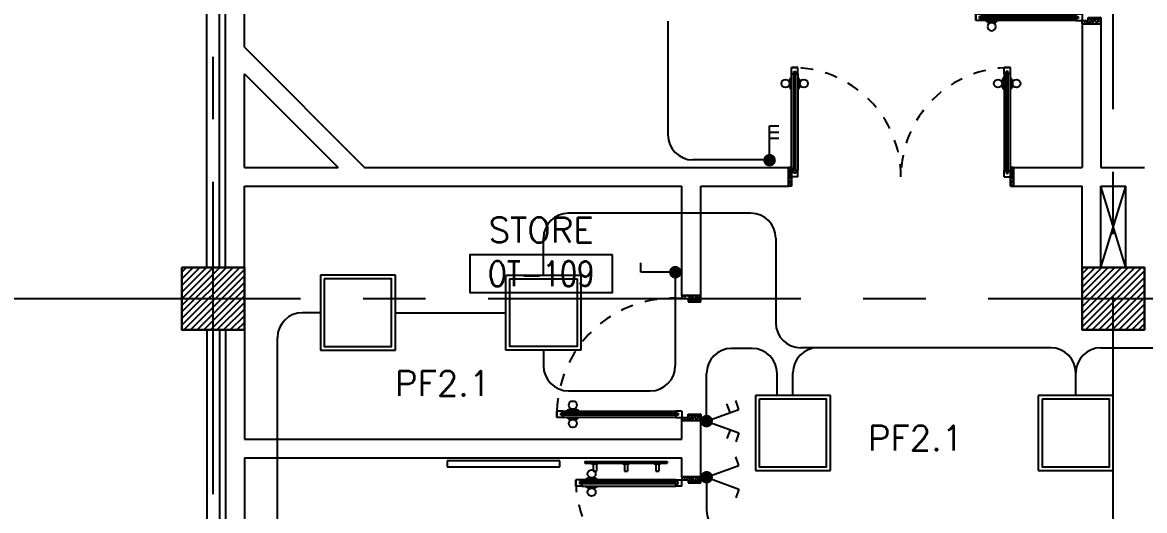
# Model space of a CAD drawing. Extents: x -0.3 to 91.9, y -1.1 to 78.4.
# Drawn here: x 8.62 to 17.6, y 55.67 to 59.58 of the extents above; entities that cross this region are included whole.
import ezdxf
from ezdxf.enums import TextEntityAlignment as Align

# ---------------------------------------------------------------- set-up
doc = ezdxf.new("R2010")
doc.units = 0
doc.header["$MEASUREMENT"] = 0
doc.header["$PDMODE"] = 34
doc.linetypes.add('CENTERX2', pattern=[4, 2.5, -0.5, 0.5, -0.5])
doc.linetypes.add('HIDDEN', pattern=[0.375, 0.25, -0.125])
doc.layers.get('0').update_dxf_attribs({"linetype": 'CONTINUOUS'})
doc.layers.get('DEFPOINTS').update_dxf_attribs({"linetype": 'CONTINUOUS'})
for name, color, linetype in [('AX-DIM', 11, 'CONTINUOUS'), ('AXES', 11, 'CENTERX2'), ('COL', 11, 'CONTINUOUS'), ('DOOR', 7, 'CONTINUOUS'), ('E-CLINE', 4, 'CONTINUOUS'), ('E-LITE', 4, 'CONTINUOUS'), ('E-SWITCH', 4, 'CONTINUOUS'), ('E-TEXT', 4, 'CONTINUOUS'), ('HAT', 11, 'CONTINUOUS'), ('INSUL', 11, 'CONTINUOUS'), ('NON-MEDICAL', 11, 'CONTINUOUS'), ('RM-BOX', 11, 'CONTINUOUS'), ('RM-NAME', 11, 'CONTINUOUS'), ('RM-NO', 11, 'CONTINUOUS'), ('SHAFT', 11, 'CONTINUOUS'), ('WALL', 11, 'CONTINUOUS')]:
    doc.layers.add(name, color=color, linetype=linetype)
doc.styles.add('ROMANS', font='ROMANS.shx', dxfattribs={"width": 0.6})
doc.dimstyles.new('STANDARD in', dxfattribs={"dimtxt": 0.24, "dimasz": 0.1, "dimexe": 0.07, "dimexo": 0.05, "dimgap": 0.05, "dimtad": 1, "dimdec": 0, "dimlfac": 1000, "dimzin": 0, "dimdsep": 46, "dimtxsty": 'ROMANS', "dimblk": 'ARCHTICK', "dimcen": 0.05, "dimdle": 0.05, "dimclrd": 7, "dimclre": 7, "dimclrt": 2, "dimadec": 0, "dimazin": 0, "dimtfac": 1, "dimtdec": 0, "dimtmove": 2, "dimatfit": 3, "dimldrblk": 'ARCHTICK', "dimfxl": 0, "dimtolj": 1, "dimtzin": 0, "dimarcsym": 0})

# ---------------------------------------------------------------- blocks, each defined once
blk = doc.blocks.new('*X95')
at = {"color": 0}
for p, q in [((31339.2, 169914.5), (31814.5, 170389.7)), ((31339.2, 169967.5), (31761.4, 170389.7)), ((31339.2, 170020.5), (31708.4, 170389.7)), ((31339.2, 170073.6), (31655.4, 170389.7)), ((31339.2, 170126.6), (31602.4, 170389.7)), ((31339.2, 170179.6), (31549.3, 170389.7)), ((31339.2, 170232.7), (31496.3, 170389.7)), ((31339.2, 170285.7), (31443.3, 170389.7)), ((31339.2, 170338.7), (31390.2, 170389.7)), ((31367.5, 169889.7), (31839.2, 170361.4)), ((31420.5, 169889.7), (31839.2, 170308.4)), ((31473.6, 169889.7), (31839.2, 170255.4)), ((31526.6, 169889.7), (31839.2, 170202.3)), ((31579.6, 169889.7), (31839.2, 170149.3)), ((31632.7, 169889.7), (31839.2, 170096.3)), ((31685.7, 169889.7), (31839.2, 170043.2)), ((31738.7, 169889.7), (31839.2, 169990.2)), ((31791.8, 169889.7), (31839.2, 169937.2))]:
    blk.add_line(p, q, dxfattribs=at)
blk = doc.blocks.new('*X94')
at = {"color": 0}
for p, q in [((24139.2, 169927), (24602, 170389.7)), ((24139.2, 169980), (24549, 170389.7)), ((24139.2, 170033), (24495.9, 170389.7)), ((24139.2, 170086.1), (24442.9, 170389.7)), ((24139.2, 170139.1), (24389.9, 170389.7)), ((24139.2, 170192.1), (24336.8, 170389.7)), ((24139.2, 170245.2), (24283.8, 170389.7)), ((24139.2, 170298.2), (24230.8, 170389.7)), ((24139.2, 170351.2), (24177.7, 170389.7)), ((24155, 169889.7), (24639.2, 170373.9)), ((24208.1, 169889.7), (24639.2, 170320.9)), ((24261.1, 169889.7), (24639.2, 170267.9)), ((24314.1, 169889.7), (24639.2, 170214.8)), ((24367.2, 169889.7), (24639.2, 170161.8)), ((24420.2, 169889.7), (24639.2, 170108.8)), ((24473.2, 169889.7), (24639.2, 170055.7)), ((24526.3, 169889.7), (24639.2, 170002.7)), ((24579.3, 169889.7), (24639.2, 169949.7)), ((24632.3, 169889.7), (24639.2, 169896.6))]:
    blk.add_line(p, q, dxfattribs=at)
blk = doc.blocks.new('_ARCHTICK')
at = {"color": 0, "linetype": 'ByBlock', "const_width": 0.15}
blk.add_lwpolyline([(-0.5, -0.5), (0.5, 0.5)], dxfattribs=at)
blk = doc.blocks.new('*D159')
at = {"layer": 'AX-DIM', "color": 7, "lineweight": -2, "ltscale": 0.3}
for p, q in [((9.8048, 64.82), (1.6133, 64.82)), ((1.6833, 5.45), (1.6833, 64.87)), ((10.4833, 5.5), (1.6133, 5.5))]:
    blk.add_line(p, q, dxfattribs=at)
at = {"layer": 'DEFPOINTS', "color": 0, "ltscale": 0.3}
for p in [(1.6833, 64.82), (9.8548, 64.82), (10.5333, 5.5)]:
    blk.add_point(p, dxfattribs=at)
at = {"layer": 'AX-DIM', "color": 7, "lineweight": -2, "ltscale": 0.3, "xscale": 0.1, "yscale": 0.1, "zscale": 0.1}
for p, rotation in [((1.6833, 64.82), 90), ((1.6833, 5.5), 270)]:
    blk.add_blockref('_ARCHTICK', p, dxfattribs=dict(at, rotation=rotation))
at = {"layer": 'AX-DIM', "color": 2, "ltscale": 0.3, "insert": (1.5133, 35.16), "char_height": 0.24, "attachment_point": 5, "rotation": 90, "style": 'ROMANS'}
blk.add_mtext('\\A1;59320', dxfattribs=at)
blk = doc.blocks.new('COL50')
at = {"layer": 'COL'}
blk.add_lwpolyline([(-250, 250), (-250, -250), (250, -250), (250, 250)], close=True, dxfattribs=at)
blk = doc.blocks.new('*D179')
at = {"layer": 'AX-DIM', "color": 7, "lineweight": -2, "ltscale": 0.3}
for p, q in [((4.675, 40.87), (4.675, 77.0684)), ((9.9, 64.87), (9.9, 77.0684)), ((4.625, 76.9984), (9.95, 76.9984))]:
    blk.add_line(p, q, dxfattribs=at)
at = {"layer": 'DEFPOINTS', "color": 0, "ltscale": 0.3}
for p in [(9.9, 76.9984), (9.9, 64.82), (4.675, 40.82)]:
    blk.add_point(p, dxfattribs=at)
at = {"layer": 'AX-DIM', "color": 7, "lineweight": -2, "ltscale": 0.3, "xscale": 0.1, "yscale": 0.1, "zscale": 0.1, "rotation": 180}
blk.add_blockref('_ARCHTICK', (4.675, 76.9984), dxfattribs=at)
at = {"layer": 'AX-DIM', "color": 7, "lineweight": -2, "ltscale": 0.3, "xscale": 0.1, "yscale": 0.1, "zscale": 0.1}
blk.add_blockref('_ARCHTICK', (9.9, 76.9984), dxfattribs=at)
at = {"layer": 'AX-DIM', "color": 2, "ltscale": 0.3, "insert": (7.2875, 77.1684), "char_height": 0.24, "attachment_point": 5, "style": 'ROMANS'}
blk.add_mtext('\\A1;5225', dxfattribs=at)
blk = doc.blocks.new('RM1')
at = {"layer": 'RM-BOX'}
blk.add_lwpolyline([(569.9, -200), (-569.9, -200), (-569.9, -500), (569.9, -500)], close=True, dxfattribs=at)
at = {"layer": 'RM-NAME', "style": 'ROMANS'}
for tag, p in [('ROOMNAME1', (0, 323.8)), ('ROOMNAME2', (0, 0))]:
    blk.add_attdef(tag, text='', height=200, dxfattribs=at).set_placement(p, align=Align.MIDDLE)
at = {"layer": 'RM-NO', "style": 'ROMANS', "width": 0.8}
blk.add_attdef('ROOMNO', text='', height=200, dxfattribs=at).set_placement((0, -350), align=Align.MIDDLE)
blk = doc.blocks.new('DOOR90')
at = {"layer": 'DOOR', "color": 0, "linetype": 'ByBlock'}
for p, q in [((-150, 0), (-150, -25)), ((-150, 0), (0, 0)), ((0, -50), (0, 0)), ((-1000, -25), (-1000, -75)), ((-1000, -75), (-1000, -25)), ((-950, -25), (-1000, -25)), ((-950, -75), (-1000, -75)), ((-970, -42), (-970, -58)), ((-950, -42), (-970, -42)), ((-950, -58), (-970, -58)), ((-950, -25), (-950, -42)), ((-950, -58), (-950, -75)), ((-917.6, -25), (-917.6, -17.8)), ((-827.6, -17.8), (-917.6, -17.8)), ((-917.6, -75), (-917.6, -82.2)), ((-827.6, -82.2), (-917.6, -82.2)), ((-905, -17.8), (-905, -8.8)), ((-905, -8.8), (-840.2, -8.8)), ((-905, -17.8), (-840.2, -17.8)), ((-905, -82.2), (-905, -91.2)), ((-905, -82.2), (-840.2, -82.2)), ((-840.2, -17.8), (-840.2, -8.8)), ((-840.2, -82.2), (-840.2, -91.2)), ((-827.6, -25), (-827.6, -17.8)), ((-827.6, -75), (-827.6, -82.2)), ((-200, -42), (-200, -25)), ((-200, -25), (-150, -25)), ((-180, -42), (-200, -42)), ((-200, -75), (-200, -58)), ((-200, -58), (-180, -58)), ((-150, -75), (-200, -75)), ((-180, -58), (-180, -42)), ((-150, -75), (-150, -25)), ((-150, -25), (-100, -25)), ((-100, -25), (-100, -50)), ((-100, -50), (0, -50)), ((-905, -91.2), (-840.2, -91.2)), ((-150, -900), (-150, -875)), ((-150, -875), (-100, -875)), ((-100, -850), (0, -850)), ((-100, -875), (-100, -850)), ((0, -850), (0, -900)), ((0, -900), (-150, -900)), ((-150, -900), (0, -900))]:
    blk.add_line(p, q, dxfattribs=at)
at = {"layer": 'DOOR', "color": 9, "linetype": 'ByBlock'}
for p, q in [((0, -50), (-113.7, 0)), ((0, -50), (-40.1, 0)), ((0, -50), (-100, -36.6)), ((0, -850), (-113.7, -900)), ((0, -850), (-100, -863.4)), ((0, -850), (-40.1, -900))]:
    blk.add_line(p, q, dxfattribs=at)
at = {"layer": 'DOOR', "linetype": 'ByBlock'}
for p, q in [((-200, -25), (-950, -25)), ((-200, -42), (-950, -42)), ((-200, -58), (-950, -58)), ((-950, -75), (-200, -75))]:
    blk.add_line(p, q, dxfattribs=at)
at = {"layer": 'DOOR', "color": 0, "linetype": 'ByBlock'}
for centre in [(-872.6, 23.5), (-872.6, -123.5)]:
    blk.add_circle(centre, 32.4, dxfattribs=at)
at = {"layer": 'DOOR', "color": 9, "linetype": 'ByBlock'}
for centre, radius, start, end in [((0, -50), 154.4, 161.10529, 166.28577), ((0, -50), 134.4, 158.15985, 169.28002), ((0, -50), 94.4, 148.01819, 180), ((0, -50), 74.4, 137.77643, 180), ((0, -50), 114.4, 154.08384, 167.37743), ((0, -50), 54.4, 113.20738, 180), ((0, -50), 34.4, 90, 180), ((0, -50), 14.4, 90, 180), ((0, -850), 154.4, 193.71423, 198.89471), ((0, -850), 134.4, 190.71998, 201.84015), ((0, -850), 94.4, 180, 211.98181), ((0, -850), 74.4, 180, 222.22357), ((0, -850), 54.4, 180, 246.79262), ((0, -850), 34.4, 180, 270), ((0, -850), 14.4, 180, 270)]:
    blk.add_arc(centre, radius, start, end, dxfattribs=at)
at = {"layer": 'DOOR', "linetype": 'HIDDEN', "ltscale": 0.5}
blk.add_arc((-150, -25), 850, 180, 270, dxfattribs=at)
blk = doc.blocks.new('A$C1F6243B1')
at = {"layer": 'DOOR', "color": 0, "linetype": 'ByBlock'}
for p, q in [((0, 950), (0, 1000)), ((150, 1000), (0, 1000)), ((150, 1000), (150, 975)), ((990.2, 982.2), (990.2, 991.2)), ((1055, 991.2), (990.2, 991.2)), ((1055, 982.2), (1055, 991.2)), ((100, 950), (0, 950)), ((100, 975), (100, 950)), ((150, 975), (100, 975)), ((150, 925), (150, 975)), ((200, 975), (150, 975)), ((150, 925), (200, 925)), ((180, 942), (180, 958)), ((180, 958), (200, 958)), ((200, 942), (180, 942)), ((200, 958), (200, 975)), ((200, 925), (200, 942)), ((977.6, 975), (977.6, 982.2)), ((977.6, 982.2), (1067.6, 982.2)), ((977.6, 925), (977.6, 917.8)), ((977.6, 917.8), (1067.6, 917.8)), ((1055, 982.2), (990.2, 982.2)), ((990.2, 917.8), (990.2, 908.8)), ((1055, 917.8), (990.2, 917.8)), ((1055, 908.8), (990.2, 908.8)), ((1055, 917.8), (1055, 908.8)), ((1067.6, 975), (1067.6, 982.2)), ((1067.6, 925), (1067.6, 917.8)), ((1100, 975), (1100, 958)), ((1100, 975), (1150, 975)), ((1100, 958), (1120, 958)), ((1100, 942), (1100, 925)), ((1100, 942), (1120, 942)), ((1100, 925), (1150, 925)), ((1120, 958), (1120, 942)), ((1150, 975), (1150, 925)), ((1150, 925), (1150, 975)), ((100, 50), (0, 50)), ((0, 50), (0, 0)), ((0, 0), (150, 0)), ((150, 0), (0, 0)), ((100, 25), (100, 50)), ((150, 25), (100, 25)), ((150, 0), (150, 25))]:
    blk.add_line(p, q, dxfattribs=at)
at = {"layer": 'DOOR', "linetype": 'ByBlock'}
for p, q in [((0, 1000), (150, 1000)), ((200, 975), (1100, 975)), ((200, 958), (1100, 958)), ((200, 942), (1100, 942)), ((1100, 925), (200, 925))]:
    blk.add_line(p, q, dxfattribs=at)
at = {"layer": 'DOOR', "color": 9, "linetype": 'ByBlock'}
for p, q in [((0, 950), (40.1, 1000)), ((0, 950), (113.7, 1000)), ((0, 950), (100, 963.4)), ((0, 50), (40.1, 0)), ((0, 50), (113.7, 0)), ((0, 50), (100, 36.6))]:
    blk.add_line(p, q, dxfattribs=at)
at = {"layer": 'DOOR', "color": 0, "linetype": 'ByBlock'}
for centre in [(1022.6, 1023.5), (1022.6, 876.5)]:
    blk.add_circle(centre, 32.4, dxfattribs=at)
at = {"layer": 'DOOR', "color": 9, "linetype": 'ByBlock'}
for centre, radius, start, end in [((0, 950), 54.4, 0, 66.79262), ((0, 950), 74.4, 0, 42.22357), ((0, 950), 94.4, 0, 31.98181), ((0, 950), 114.4, 12.62257, 25.91616), ((0, 950), 134.4, 10.71998, 21.84015), ((0, 950), 154.4, 13.71423, 18.89471), ((0, 950), 34.4, 0, 90), ((0, 950), 14.4, 0, 90), ((0, 50), 14.4, 270, 0), ((0, 50), 34.4, 270, 0), ((0, 50), 54.4, 293.20738, 0), ((0, 50), 74.4, 317.77643, 0), ((0, 50), 94.4, 328.01819, 0), ((0, 50), 134.4, 338.15985, 349.28002), ((0, 50), 154.4, 341.10529, 346.28577)]:
    blk.add_arc(centre, radius, start, end, dxfattribs=at)
at = {"layer": 'DOOR', "linetype": 'HIDDEN', "ltscale": 0.5}
blk.add_arc((222.5, 950), 927.8, 265.51834, 1.54399, dxfattribs=at)
blk = doc.blocks.new('D1')
at = {"layer": 'DOOR', "color": 0, "linetype": 'ByBlock'}
for p, q in [((25, 948.6), (75, 948.6)), ((75, 948.6), (25, 948.6)), ((25, 898.6), (25, 948.6)), ((25, 898.6), (42, 898.6)), ((42, 918.6), (58, 918.6)), ((42, 898.6), (42, 918.6)), ((58, 898.6), (58, 918.6)), ((58, 898.6), (75, 898.6)), ((75, 898.6), (75, 948.6)), ((1775, 948.6), (1725, 948.6)), ((1725, 948.6), (1775, 948.6)), ((1725, 898.6), (1725, 948.6)), ((1742, 898.6), (1725, 898.6)), ((1758, 918.6), (1742, 918.6)), ((1742, 898.6), (1742, 918.6)), ((1758, 898.6), (1758, 918.6)), ((1775, 898.6), (1758, 898.6)), ((1775, 898.6), (1775, 948.6)), ((17.8, 853.6), (8.8, 853.6)), ((8.8, 853.6), (8.8, 788.8)), ((25, 866.2), (17.8, 866.2)), ((17.8, 776.2), (17.8, 866.2)), ((17.8, 853.6), (17.8, 788.8)), ((75, 866.2), (82.2, 866.2)), ((82.2, 776.2), (82.2, 866.2)), ((82.2, 853.6), (91.2, 853.6)), ((82.2, 853.6), (82.2, 788.8)), ((91.2, 853.6), (91.2, 788.8)), ((1717.8, 853.6), (1708.8, 853.6)), ((1708.8, 853.6), (1708.8, 788.8)), ((1725, 866.2), (1717.8, 866.2)), ((1717.8, 776.2), (1717.8, 866.2)), ((1717.8, 853.6), (1717.8, 788.8)), ((1775, 866.2), (1782.2, 866.2)), ((1782.2, 776.2), (1782.2, 866.2)), ((1782.2, 853.6), (1791.2, 853.6)), ((1782.2, 853.6), (1782.2, 788.8)), ((1791.2, 853.6), (1791.2, 788.8)), ((17.8, 788.8), (8.8, 788.8)), ((25, 776.2), (17.8, 776.2)), ((75, 776.2), (82.2, 776.2)), ((82.2, 788.8), (91.2, 788.8)), ((1717.8, 788.8), (1708.8, 788.8)), ((1725, 776.2), (1717.8, 776.2)), ((1775, 776.2), (1782.2, 776.2)), ((1782.2, 788.8), (1791.2, 788.8)), ((0, 0), (0, 150)), ((0, 150), (25, 150)), ((25, 150), (25, 0)), ((42, 125), (25, 125)), ((25, 125), (25, 75)), ((42, 105), (42, 125)), ((58, 105), (42, 105)), ((75, 125), (58, 125)), ((58, 125), (58, 105)), ((75, 75), (75, 125)), ((1725, 125), (1742, 125)), ((1725, 75), (1725, 125)), ((1742, 125), (1742, 105)), ((1742, 105), (1758, 105)), ((1758, 125), (1775, 125)), ((1758, 105), (1758, 125)), ((1800, 150), (1775, 150)), ((1775, 150), (1775, 0)), ((1775, 125), (1775, 75)), ((1800, 0), (1800, 150)), ((25, 0), (0, 0)), ((75, 75), (25, 75)), ((1725, 75), (1775, 75)), ((1775, 0), (1800, 0))]:
    blk.add_line(p, q, dxfattribs=at)
at = {"layer": 'DOOR', "linetype": 'ByBlock'}
for p, q in [((25, 125), (25, 898.6)), ((42, 125), (42, 898.6)), ((58, 125), (58, 898.6)), ((75, 898.6), (75, 125)), ((1725, 898.6), (1725, 125)), ((1742, 125), (1742, 898.6)), ((1758, 125), (1758, 898.6)), ((1775, 125), (1775, 898.6))]:
    blk.add_line(p, q, dxfattribs=at)
at = {"layer": 'DOOR', "color": 9, "linetype": 'ByBlock'}
for p, q in [((25, 56.9), (0, 113.7)), ((1775, 56.9), (1800, 113.7)), ((25, 20.1), (0, 40.1)), ((1775, 20.1), (1800, 40.1))]:
    blk.add_line(p, q, dxfattribs=at)
at = {"layer": 'DOOR', "color": 0, "linetype": 'ByBlock'}
for centre in [(-23.5, 821.2), (123.5, 821.2), (1676.5, 821.2), (1823.5, 821.2)]:
    blk.add_circle(centre, 32.4, dxfattribs=at)
at = {"layer": 'DOOR', "linetype": 'HIDDEN', "ltscale": 0.5}
for centre, start, end in [((27.5, 76.1), 359.92935, 90.16435), ((1772.5, 76.1), 89.83565, 180.07065)]:
    blk.add_arc(centre, 872.5, start, end, dxfattribs=at)
at = {"layer": 'DOOR', "color": 9, "linetype": 'ByBlock'}
for centre, radius, start, end in [((50, 0), 154.4, 103.71423, 108.89471), ((50, 0), 134.4, 100.71998, 111.84015), ((50, 0), 114.4, 102.62257, 115.91616), ((50, 0), 94.4, 105.35656, 121.98181), ((1750, 0), 134.4, 68.15985, 79.28002), ((1750, 0), 114.4, 64.08384, 77.37743), ((1750, 0), 94.4, 58.01819, 74.64344), ((1750, 0), 154.4, 71.10529, 76.28577), ((50, 0), 74.4, 109.63413, 132.22357), ((50, 0), 54.4, 117.35758, 156.79262), ((50, 0), 34.4, 136.61069, 180), ((1750, 0), 74.4, 47.77643, 70.36587), ((1750, 0), 54.4, 23.20738, 62.64242), ((1750, 0), 34.4, 0, 43.38931)]:
    blk.add_arc(centre, radius, start, end, dxfattribs=at)
blk = doc.blocks.new('L42')
at = {"layer": 'E-LITE'}
for p, q in [((0.3, 0.3), (-0.3, 0.3)), ((-0.3, 0.3), (-0.3, -0.3)), ((0.3, -0.3), (0.3, 0.3)), ((-0.3, -0.3), (0.3, -0.3))]:
    blk.add_line(p, q, dxfattribs=at)
at = {"layer": 'E-LITE', "color": 8}
blk.add_lwpolyline([(-0.27, 0.27), (-0.27, -0.27), (0.27, -0.27), (0.27, 0.27)], close=True, dxfattribs=at)
blk = doc.blocks.new('1G1W')
for p, q in [((0, 0), (0.55, 0)), ((0.55, 0), (0.55, -0.15))]:
    blk.add_line(p, q)
at = {"const_width": 0.1}
blk.add_lwpolyline([(-0.05, 0, 1), (0.05, 0, 1)], format="xyb", close=True, dxfattribs=at)
blk = doc.blocks.new('3G1W')
for p, q in [((0, 0), (0.55, 0)), ((0.35, 0), (0.35, -0.15)), ((0.45, 0), (0.45, -0.15)), ((0.55, 0), (0.55, -0.15))]:
    blk.add_line(p, q)
at = {"const_width": 0.1}
blk.add_lwpolyline([(-0.05, 0, 1), (0.05, 0, 1)], format="xyb", close=True, dxfattribs=at)

msp = doc.modelspace()

# ---------------------------------------------------------------- linework, layer by layer
at = {"layer": 'AXES'}
for p, q in [((10.15, 43.805), (10.15, 77.6984)), ((17.35, -1.1143), (17.35, 77.6984)), ((0.35, 57.37), (68.39, 57.37))]:
    msp.add_line(p, q, dxfattribs=at)
at = {"layer": 'DOOR', "color": 0, "linetype": 'ByBlock'}
for p, q in [((14.7516, 58.42), (14.7516, 58.27)), ((14.7766, 58.42), (14.7516, 58.42)), ((14.7766, 58.27), (14.7766, 58.42)), ((16.5266, 58.27), (16.5266, 58.42)), ((16.5266, 58.42), (16.5516, 58.42)), ((16.5516, 58.42), (16.5516, 58.27))]:
    msp.add_line(p, q, dxfattribs=at)
at = {"layer": 'DOOR', "color": 9, "linetype": 'ByBlock'}
for p, q in [((14.7766, 58.3999), (14.7516, 58.3799)), ((16.5266, 58.3999), (16.5516, 58.3799))]:
    msp.add_line(p, q, dxfattribs=at)
for centre, radius, start, end in [((14.8016, 58.42), 0.0544, 203.20738, 242.64242), ((14.8016, 58.42), 0.0344, 180, 223.38931), ((16.5016, 58.42), 0.0344, 316.61069, 0), ((16.5016, 58.42), 0.0544, 297.35758, 336.79262)]:
    msp.add_arc(centre, radius, start, end, dxfattribs=at)
at = {"layer": 'E-CLINE', "color": 4, "linetype": 'ByBlock'}
for p, q in [((14.45, 58.0527), (12.9921, 58.0527)), ((12.7921, 57.5575), (12.7921, 57.8527)), ((11.0079, 57.2575), (10.8645, 57.2575)), ((11.6079, 57.2575), (12.4921, 57.2575))]:
    msp.add_line(p, q, dxfattribs=at)
at = {"layer": 'E-CLINE', "color": 4}
for p, q in [((14.65, 57.8527), (14.65, 57.177)), ((10.6645, 55.5727), (10.6645, 57.0575)), ((16.85, 56.977), (14.85, 56.977)), ((17.25, 56.977), (21.65, 56.977)), ((14.7873, 56.595), (14.7873, 56.777)), ((17.05, 56.595), (17.05, 56.777))]:
    msp.add_line(p, q, dxfattribs=at)
at = {"layer": 'E-CLINE', "color": 4, "linetype": 'ByBlock'}
for centre, start, end in [((12.9921, 57.8527), 90, 180), ((14.45, 57.8527), 0, 90), ((10.8645, 57.0575), 90, 180)]:
    msp.add_arc(centre, 0.2, start, end, dxfattribs=at)
at = {"layer": 'E-CLINE', "color": 4}
for centre, start, end in [((14.85, 57.177), 180, 270), ((14.9873, 56.777), 90, 180), ((16.85, 56.777), 0, 90), ((17.25, 56.777), 90, 180)]:
    msp.add_arc(centre, 0.2, start, end, dxfattribs=at)
at = {"layer": 'E-SWITCH', "color": 4}
for p, q in [((13.7883, 59.59), (13.7883, 58.6799)), ((14.576, 58.4799), (13.9883, 58.4799)), ((13.8469, 57.5564), (13.8469, 56.8317)), ((12.7921, 56.9575), (12.7921, 56.8317)), ((14.4611, 56.9712), (14.2972, 56.9712)), ((14.0972, 56.415), (14.0972, 56.7712)), ((14.6611, 56.595), (14.6611, 56.7712)), ((12.9921, 56.6317), (13.6469, 56.6317)), ((14.3556, 56.484), (14.3299, 56.5545)), ((14.0972, 56.39), (14.3556, 56.484)), ((14.2856, 56.4586), (14.2599, 56.529)), ((14.0972, 56.39), (14.3556, 56.2959)), ((14.2855, 56.3214), (14.2598, 56.251)), ((14.3556, 56.2959), (14.3299, 56.2254)), ((14.3556, 56.0347), (14.3299, 56.1052)), ((14.0972, 55.9407), (14.3556, 56.0347)), ((14.0972, 55.9407), (14.3556, 55.8466)), ((14.0972, 55.9157), (14.0972, 55.6758)), ((14.3556, 55.8466), (14.3299, 55.7762))]:
    msp.add_line(p, q, dxfattribs=at)
at = {"layer": 'E-SWITCH', "color": 4, "const_width": 0.05}
for points in [[(14.0722, 56.39, 1), (14.1222, 56.39, 1)], [(14.0722, 55.9407, 1), (14.1222, 55.9407, 1)]]:
    msp.add_lwpolyline(points, format="xyb", close=True, dxfattribs=at)
at = {"layer": 'E-SWITCH', "color": 4}
for centre, start, end in [((13.9883, 58.6799), 180, 270), ((14.2972, 56.7712), 90, 180), ((14.4611, 56.7712), 0, 90), ((12.9921, 56.8317), 180, 270), ((13.6469, 56.8317), 270, 0), ((14.2972, 55.6758), 180, 270)]:
    msp.add_arc(centre, 0.2, start, end, dxfattribs=at)
at = {"layer": 'INSUL'}
for p, q in [((10.2, 57.62), (10.2, 64.32)), ((10.25, 57.62), (10.25, 64.32)), ((10.2, 57.12), (10.2, 54.32)), ((10.25, 57.12), (10.25, 54.32))]:
    msp.add_line(p, q, dxfattribs=at)
at = {"layer": 'NON-MEDICAL'}
for p, q in [((12.9225, 56.0729), (12.0225, 56.0729)), ((12.0225, 56.0729), (12.0225, 56.0229)), ((12.0225, 56.0229), (12.9225, 56.0229)), ((12.9225, 56.0229), (12.9225, 56.0729)), ((13.1226, 56.0664), (13.783, 56.0664)), ((13.1226, 56.0664), (13.1226, 56.0537)), ((13.1226, 56.0537), (13.783, 56.0537)), ((13.1778, 56.0537), (13.1778, 56.0487)), ((13.1778, 56.0487), (13.2278, 56.0487)), ((13.1901, 56.0487), (13.1901, 55.9902)), ((13.2155, 56.0487), (13.2155, 55.9902)), ((13.2278, 56.0537), (13.2278, 56.0487)), ((13.4278, 56.0537), (13.4278, 56.0487)), ((13.4278, 56.0487), (13.4778, 56.0487)), ((13.4401, 56.0487), (13.4401, 55.9902)), ((13.4655, 56.0487), (13.4655, 55.9902)), ((13.4778, 56.0537), (13.4778, 56.0487)), ((13.6778, 56.0537), (13.6778, 56.0487)), ((13.6778, 56.0487), (13.7278, 56.0487)), ((13.6901, 56.0487), (13.6901, 55.9902)), ((13.7155, 56.0487), (13.7155, 55.9902)), ((13.7278, 56.0537), (13.7278, 56.0487)), ((13.783, 56.0664), (13.783, 56.0537)), ((13.1901, 55.9902), (13.2155, 55.9902)), ((13.4401, 55.9902), (13.4655, 55.9902)), ((13.6901, 55.9902), (13.7155, 55.9902))]:
    msp.add_line(p, q, dxfattribs=at)
at = {"layer": 'SHAFT'}
for p, q in [((17.25, 57.62), (17.45, 58.27)), ((17.45, 57.62), (17.25, 58.27))]:
    msp.add_line(p, q, dxfattribs=at)
at = {"layer": 'WALL'}
for p, q in [((10.1, 57.62), (10.1, 64.32)), ((10.4, 59.3821), (10.4, 63.3579)), ((17.1, 59.57), (17.25, 59.57)), ((17.1, 59.57), (17.1, 58.42)), ((17.25, 59.57), (17.25, 58.42)), ((10.4, 59.3821), (11.3621, 58.42)), ((10.4, 58.42), (10.4, 59.17)), ((10.4, 59.17), (11.15, 58.42)), ((10.4, 58.42), (11.15, 58.42)), ((11.3621, 58.42), (14.7516, 58.42)), ((14.7516, 58.42), (14.7516, 58.27)), ((16.5516, 58.42), (16.5516, 58.27)), ((16.5516, 58.42), (17.1, 58.42)), ((17.25, 58.42), (17.6, 58.42)), ((10.4, 57.62), (10.4, 58.27)), ((10.4, 58.27), (13.9, 58.27)), ((13.9, 57.395), (13.9, 58.27)), ((14.05, 58.27), (14.7516, 58.27)), ((14.05, 57.395), (14.05, 58.27)), ((16.5516, 58.27), (17.1, 58.27)), ((17.1, 57.62), (17.1, 58.27)), ((17.25, 57.62), (17.25, 58.27)), ((17.25, 58.27), (17.45, 58.27)), ((17.45, 57.62), (17.45, 58.27)), ((13.9, 57.395), (14.05, 57.395)), ((10.1, 57.12), (10.1, 54.17)), ((10.4, 57.12), (10.4, 56.245)), ((13.9, 56.245), (13.9, 56.395)), ((13.9, 56.395), (14.05, 56.395)), ((14.05, 55.945), (14.05, 56.395)), ((10.4, 56.245), (13.9, 56.245)), ((10.4, 56.095), (10.4, 54.17)), ((10.4, 56.095), (13.9, 56.095)), ((13.9, 55.945), (13.9, 56.095))]:
    msp.add_line(p, q, dxfattribs=at)
at = {"layer": 'WALL', "linetype": 'ByBlock'}
msp.add_line((14.05, 55.945), (13.9, 55.945), dxfattribs=at)
at = {"layer": 'WALL', "linetype": 'ByBlock', "ltscale": 0.3}
for points in [[(9.9, 57.62), (10.4, 57.62), (10.4, 57.12), (9.9, 57.12)], [(17.6, 57.12), (17.1, 57.12), (17.1, 57.62), (17.6, 57.62)]]:
    msp.add_lwpolyline(points, close=True, dxfattribs=at)

# ---------------------------------------------------------------- block references
at = {"layer": 'COL', "xscale": 0.0009999999892897904, "yscale": 0.000999999996565748, "zscale": 0.001}
for p in [(10.15, 57.37), (17.35, 57.37)]:
    msp.add_blockref('COL50', p, dxfattribs=at)
at = {"layer": 'DOOR', "color": 0, "linetype": 'ByBlock', "yscale": 0.000999999996565748, "zscale": 0.001, "rotation": 180}
for name, p, xscale in [('DOOR90', (17.25, 59.57), -0.0009999999892897904), ('A$C1F6243B1', (14.05, 57.395), 0.0009999999892897904)]:
    msp.add_blockref(name, p, dxfattribs=dict(at, xscale=xscale))
at = {"layer": 'DOOR', "color": 0, "linetype": 'ByBlock', "ltscale": 0.3, "xscale": 0.0009999999892897904, "yscale": 0.000999999996565748, "zscale": 0.001}
for name, p in [('D1', (14.7516, 58.27)), ('DOOR90', (14.05, 55.945))]:
    msp.add_blockref(name, p, dxfattribs=at)
at = {"layer": 'E-LITE'}
for p in [(11.3079, 57.2575), (14.7873, 56.295), (17.05, 56.295)]:
    msp.add_blockref('L42', p, dxfattribs=at)
at = {"layer": 'E-LITE', "xscale": -1}
msp.add_blockref('L42', (12.7921, 57.2575), dxfattribs=at)
at = {"layer": 'E-SWITCH', "color": 4, "xscale": 0.5, "yscale": 0.5, "zscale": 0.5}
for name, p, rotation in [('3G1W', (14.6009, 58.4777), 90), ('1G1W', (13.8469, 57.5814), 180)]:
    msp.add_blockref(name, p, dxfattribs=dict(at, rotation=rotation))
at = {"layer": 'HAT', "xscale": 0.0009999999892897904, "yscale": 0.000999999996565748, "zscale": 0.001}
for name in ['*X94', '*X95']:
    msp.add_blockref(name, (-14.2392, -112.7697), dxfattribs=at)
at = {"layer": 'RM-NAME', "xscale": 0.0009999999892897904, "yscale": 0.000999999996565748, "zscale": 0.001}
msp.add_blockref('RM1', (12.7737, 57.9193), dxfattribs=at).add_auto_attribs({'ROOMNO': 'OT-109', 'ROOMNAME2': 'STORE'})

# ---------------------------------------------------------------- texts
at = {"layer": 'E-TEXT', "color": 4, "style": 'ROMANS'}
for p in [(11.4677, 56.5916), (15.2499, 56.1538)]:
    msp.add_text(' PF2.1', height=0.2, dxfattribs=at).set_placement(p)

# ---------------------------------------------------------------- dimensions: what is measured, and where the dimension line sits
at = {"layer": 'AX-DIM'}
dim = msp.add_linear_dim(base=(9.9, 76.9984), p1=(4.675, 40.82), p2=(9.9, 64.82), dimstyle='STANDARD in', dxfattribs=at)
dim.commit()
dim.dimension.update_dxf_attribs({"geometry": '*D179', "text_midpoint": (7.2875, 77.1684)})
dim = msp.add_linear_dim(base=(1.6833, 64.82), p1=(10.5333, 5.5), p2=(9.8548, 64.82), angle=90, dimstyle='STANDARD in', dxfattribs=at)
dim.commit()
dim.dimension.update_dxf_attribs({"geometry": '*D159', "text_midpoint": (1.5133, 35.16)})

doc.saveas('drawing.dxf')
